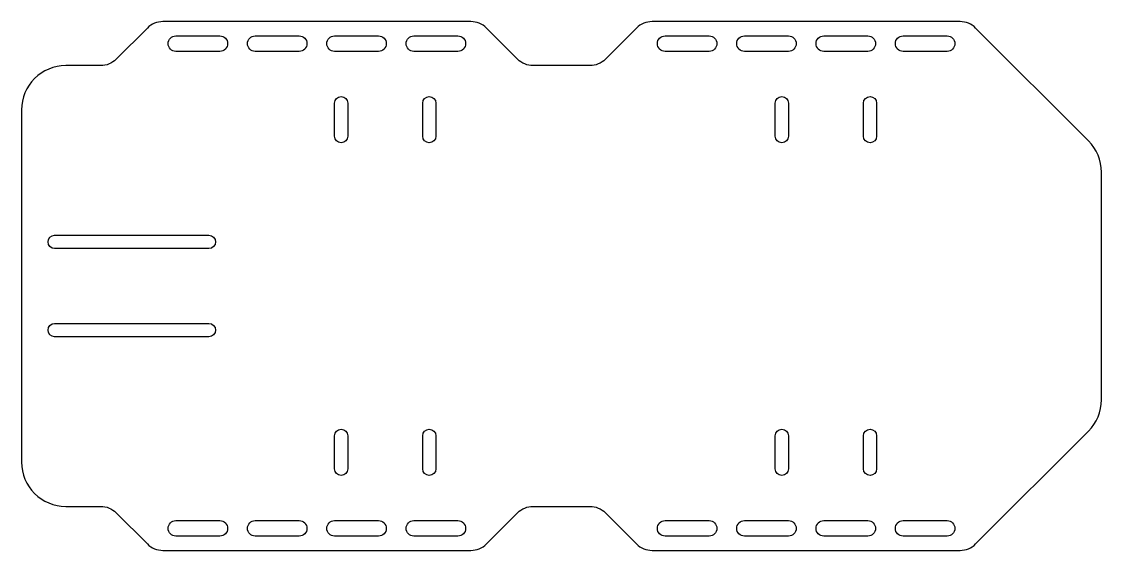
# Model space of a CAD drawing. Header units: millimetres. Extents: x -122 to 122, y -60 to 60.
import ezdxf

# ---------------------------------------------------------------- set-up
doc = ezdxf.new("R2010")
doc.units = ezdxf.units.MM

msp = doc.modelspace()

# ---------------------------------------------------------------- linework, layer by layer
for points in [[(-122.5, -40, 0.414214), (-112.5, -50), (-104.57, -50, -0.198912), (-101.04, -51.46), (-93.96, -58.54, 0.198912), (-90.43, -60), (-20.57, -60, 0.198912), (-17.04, -58.54), (-9.96, -51.46, -0.198912), (-6.43, -50), (6.43, -50, -0.198912), (9.96, -51.46), (17.04, -58.54, 0.198912), (20.57, -60), (90.43, -60, 0.198912), (93.96, -58.54), (119.57, -32.93, 0.198912), (122.5, -25.86), (122.5, 25.86, 0.198912), (119.57, 32.93), (93.96, 58.54, 0.198912), (90.43, 60), (20.57, 60, 0.198912), (17.04, 58.54), (9.96, 51.46, -0.198912), (6.43, 50), (-6.43, 50, -0.198912), (-9.96, 51.46), (-17.04, 58.54, 0.198912), (-20.57, 60), (-90.43, 60, 0.198912), (-93.96, 58.54), (-101.04, 51.46, -0.198912), (-104.57, 50), (-112.5, 50, 0.414214), (-122.5, 40)], [(-87.5, 56.75), (-77.5, 56.75, -1), (-77.5, 53.25), (-87.5, 53.25, -1)], [(-69.5, 56.75), (-59.5, 56.75, -1), (-59.5, 53.25), (-69.5, 53.25, -1)], [(-41.5, 53.25), (-51.5, 53.25, -1), (-51.5, 56.75), (-41.5, 56.75, -1)], [(-23.5, 53.25), (-33.5, 53.25, -1), (-33.5, 56.75), (-23.5, 56.75, -1)], [(23.5, 56.75), (33.5, 56.75, -1), (33.5, 53.25), (23.5, 53.25, -1)], [(51.5, 53.25), (41.5, 53.25, -1), (41.5, 56.75), (51.5, 56.75, -1)], [(59.5, 53.25, -1), (59.5, 56.75), (69.5, 56.75, -1), (69.5, 53.25)], [(87.5, 56.75, -1), (87.5, 53.25), (77.5, 53.25, -1), (77.5, 56.75)], [(-48.5, 34, -1), (-51.5, 34), (-51.5, 41.5, -1), (-48.5, 41.5)], [(-28.5, 34, -1), (-31.5, 34), (-31.5, 41.5, -1), (-28.5, 41.5)], [(51.5, 34, -1), (48.5, 34), (48.5, 41.5, -1), (51.5, 41.5)], [(71.5, 34, -1), (68.5, 34), (68.5, 41.5, -1), (71.5, 41.5)], [(-80, 11.5, -1), (-80, 8.5), (-115, 8.5, -1), (-115, 11.5)], [(-80, -8.5, -1), (-80, -11.5), (-115, -11.5, -1), (-115, -8.5)], [(-51.5, -41.5), (-51.5, -34, -1), (-48.5, -34), (-48.5, -41.5, -1)], [(-31.5, -41.5), (-31.5, -34, -1), (-28.5, -34), (-28.5, -41.5, -1)], [(51.5, -34), (51.5, -41.5, -1), (48.5, -41.5), (48.5, -34, -1)], [(71.5, -34), (71.5, -41.5, -1), (68.5, -41.5), (68.5, -34, -1)], [(-77.5, -56.75), (-87.5, -56.75, -1), (-87.5, -53.25), (-77.5, -53.25, -1)], [(-59.5, -56.75), (-69.5, -56.75, -1), (-69.5, -53.25), (-59.5, -53.25, -1)], [(-51.5, -53.25), (-41.5, -53.25, -1), (-41.5, -56.75), (-51.5, -56.75, -1)], [(-23.5, -56.75), (-33.5, -56.75, -1), (-33.5, -53.25), (-23.5, -53.25, -1)], [(33.5, -53.25, -1), (33.5, -56.75), (23.5, -56.75, -1), (23.5, -53.25)], [(51.5, -53.25, -1), (51.5, -56.75), (41.5, -56.75, -1), (41.5, -53.25)], [(59.5, -53.25), (69.5, -53.25, -1), (69.5, -56.75), (59.5, -56.75, -1)], [(87.5, -56.75), (77.5, -56.75, -1), (77.5, -53.25), (87.5, -53.25, -1)]]:
    msp.add_lwpolyline(points, format="xyb", close=True)

doc.saveas('drawing.dxf')
